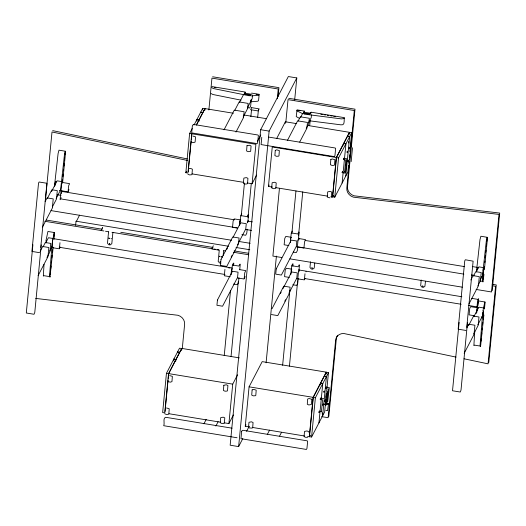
<?xml version="1.0" encoding="UTF-8"?>
<svg xmlns="http://www.w3.org/2000/svg" width="526" height="526" viewBox="0 0 526 526"><rect width="100%" height="100%" fill="white"/><g stroke="black" fill="none" stroke-linecap="round" stroke-linejoin="round"><path stroke-width="0.79" d="M52.304 247.128L52.028 247.457M482.888 276.426L483.433 270.837M482.855 316.553L483.368 311.188M44.02 264.394L43.336 276.091L43.914 275.677L49.977 276.669M52.206 242.854L49.529 275.92L49.99 277.182L53.165 247.266M474.748 331.525L473.88 345.543L474.452 345.128L480.521 346.121L480.679 344.491M476.201 313.503L478.068 301.95M482.743 312.306L480.074 345.378L480.534 346.634L483.867 315.094L482.388 314.85M32.908 244.643L26.3 312.996L34.058 314.272L34.795 312.326L41.258 244.853M40.739 247.476L46.906 183.705M45.295 201.366L52.008 131.973L187.486 160.469M45.946 242.992L46.189 240.533M54.651 186.086L54.875 183.791M55.02 185.343L55.164 183.837M52.035 246.839L52.712 239.849M50.213 274.224L50.45 271.784M50.766 268.523L51.002 266.077M51.318 262.816L51.476 261.185M51.791 257.931L52.028 255.485M52.344 252.224L52.574 249.778M53.856 236.536L54.237 232.637L52.396 241.473M53.908 239.593L54.592 232.564L47.932 231.473L46.032 240.428M61.016 190.149L61.522 184.882M62.298 182.305L62.535 179.859M62.85 176.598L63.087 174.152M63.403 170.897L63.561 169.267M63.876 166.006L64.113 163.56M64.428 160.305L64.665 157.859M64.981 154.598L65.29 151.337L64.468 154.526L60.451 191.194M61.549 193.818L61.851 190.708L60.779 192.759L60.109 199.755L61.174 197.697M59.425 248.318L59.971 242.677M68.13 191.326L68.676 185.685L69.59 183.646L62.338 182.45M69.011 189.636L68.018 191.845L59.339 190.419M75.619 225.365L76 221.42M102.583 228.041L102.629 227.548L101.202 230.296M108.56 232.005L107.475 243.176L108.764 244.721L110.171 244.958L111.814 243.663L112.899 232.492M166.446 373.302L162.652 412.555L164.763 412.903L168.557 373.651L181.634 348.528L179.524 348.179L166.446 373.302L168.557 373.651M189.63 133.472L191.74 133.821L187.946 173.067L185.836 172.725L189.63 133.472L192.2 128.528M165.032 411.444L168.064 380.055M168.221 378.45L168.688 373.618L181.805 348.416L239.356 357.871M188.216 171.614L191.175 141.034M191.326 139.423L191.872 133.788L255.906 144.308L252.092 183.738L247.227 182.943M173.633 360.823L173.79 359.186L175.908 359.534M196.816 120.993L196.974 119.356L199.13 119.626L198.933 121.335M173.672 360.744L173.83 359.107L175.947 359.455L175.75 361.171M196.855 120.914L197.013 119.277M168.833 413.982L169.234 408.741L166.551 407.979M191.99 174.435L192.391 169.201L190.8 168.498L188.795 168.609M202.549 109.98L202.707 108.349L204.824 108.691L204.667 110.329M181.477 350.158L181.634 348.528M181.654 350.027L181.805 348.416M204.838 110.197L204.989 108.586L233.36 113.248M182.259 348.823L184.626 324.318A8.672 7.818 27.5 0 0 177.998 315.284L35.683 298.413M208.868 109.973L211.952 78.118L278.234 89.012L277.294 98.783M223.149 255.465L223.609 250.678M224.937 269.411L224.326 275.769L230.204 276.735M245.208 94.713L245.438 92.313L245.057 92.254L244.195 93.911M231.013 274.815L231.46 270.154L232.17 268.786M231.519 273.954L232.367 265.157L233.432 263.112L233.807 263.178L233.577 265.577M224.234 355.622L230.533 290.497M251.145 101.038L250.646 106.147L249.692 107.988L247.417 107.613M220.236 422.424L220.696 417.637L223.195 417.164L224.78 417.868L224.385 423.108M239.284 225.654L239.659 221.768L240.73 219.717M243.393 182.877L243.854 178.097L246.352 177.617L247.937 178.321L247.542 183.561M239.817 224.543L240.665 215.739L241.73 213.694M252.519 95.121L252.178 98.678L247.351 107.942M241.256 215.982L244.406 183.416M250.856 116.66L251.487 110.151M231.039 356.49L238.278 281.594M238.935 277.833L238.475 282.633L237.41 284.678L233.623 284.053M239.711 269.831L240.25 264.23L239.876 264.17L238.889 266.064L232.821 265.065M247.983 217.665L251.283 183.475M257.661 117.528L258.45 109.388M247.161 229.218L246.773 233.222L245.708 235.26L241.921 234.642M247.858 222.018L248.548 214.818L248.173 214.753L247.187 216.646L241.125 215.653M224.043 422.772L228.909 423.575L232.722 384.138L237.594 374.775M244.182 278.51L244.728 272.856L245.747 270.607L239.429 269.575M245.169 276.617L244.071 279.01L237.739 277.971M294.665 100.006L296.802 77.94L288.34 76.546L260.659 129.718L230.164 445.206L238.626 446.6L242.795 438.585M261.777 137.345L261.08 144.578L334.418 156.623L334.944 155.611L335.647 148.378L335.082 147.984L268.812 137.102M238.626 446.6L269.121 131.112L296.802 77.94M249.317 426.928L245.267 426.257L249.081 386.827L262.198 361.625L326.232 372.138L326.074 373.749M272.507 187.092L268.451 186.428L272.264 146.991L336.298 157.511L349.415 132.309L307.269 125.385M278.07 96.626L278.938 87.664L212.649 76.776M248.528 427.073L248.989 422.286L251.487 421.813L253.072 422.516L252.677 427.756M271.686 187.526L272.146 182.739L274.644 182.266L276.229 182.969L275.834 188.209M285.23 123.4L285.381 121.789L296.73 123.656M279.431 188.44L272.895 256.063L281.798 257.523M285.809 122.446L288.018 99.631L354.3 110.519L350.75 147.28M266.097 362.815L276.413 256.09M290.332 242.67L291.259 233.071L292.318 231.026M291.864 233.314L295.96 190.977M290.76 274.671L291.608 265.867L292.673 263.822L293.048 263.888L292.818 266.287M291.529 271.331L291.68 269.746M282.626 365.294L289.872 290.398M297.328 247.365L298.005 240.369L299.07 238.317L298.919 239.869M298.512 235.812L302.759 191.852M297.677 247.351L297.368 250.554L296.302 252.592L293.271 252.092M298.446 239.35L299.143 232.15L298.761 232.084L297.782 233.978L291.713 232.979M309.735 125.175L310.202 120.382M311.477 114.846L311.201 117.692L308.604 122.683M297.775 279.135L298.452 272.139L299.524 270.088M289.431 366.162L297.696 280.68M298.183 278.55L297.716 283.35L296.651 285.388L292.864 284.77M298.873 271.344L299.498 264.946L299.116 264.88L298.13 266.774L292.068 265.781M303.995 247.536L304.541 241.881L305.56 239.639L298.452 238.469M304.436 279.391L304.988 273.737M305.968 271.843L306.007 271.488M310.498 261.83L309.959 267.418L311.241 268.964L312.654 269.2L314.193 268.115L314.765 263.118M304.074 436.199L304.541 431.412L307.039 430.939L308.624 431.642L308.69 432.096M327.231 196.652L327.698 191.865L330.196 191.392L331.781 192.095L331.387 197.335M311.819 399.714L311.359 404.501L308.861 404.974L307.276 404.27L307.671 399.03L309.078 398.498L311.754 399.26M307.677 436.514L309.301 436.777L313.108 397.34L326.232 372.138M330.861 196.678L332.485 196.948L336.298 157.511M325.298 405.355L324.66 411.891L311.583 437.021L309.472 436.672L313.266 397.419L326.344 372.296L328.461 372.645L326.639 391.449M348.482 165.519L347.844 172.061L334.766 197.184L332.656 196.836L336.449 157.59L349.527 132.46L351.644 132.808L349.823 151.619M311.583 437.021L315.376 397.768L328.461 372.645M334.766 197.184L338.56 157.931L351.644 132.808M320.452 384.94L320.65 383.224L322.767 383.572L318.934 422.904M343.675 145.031L343.833 143.394M321.386 412.049L322.57 399.813L320.242 399.425L320.321 398.609L320.59 398.09L323.589 398.583M342.163 172.646L342.511 171.312L342.163 172.646L345.161 173.139M344.846 171.693L344.576 172.219L345.753 159.976L343.425 159.595L343.774 158.254L346.772 158.747L345.431 172.62M319.328 411.141L318.98 412.483L319.328 411.141L321.662 411.523M320.59 398.09L320.242 399.425M343.774 158.254L343.425 159.595M342.117 183.068L345.95 143.743L343.794 143.473M322.675 405.382L323.023 404.047L325.357 404.428L325.081 404.954L326.265 392.712M345.858 165.552L346.207 164.211M349.257 133.92L349.415 132.309M326.186 373.933L326.344 372.296M349.369 134.097L349.527 132.46M322.629 415.803L326.462 376.478L324.345 376.129M345.812 175.973L349.645 136.642L347.528 136.3M326.324 387.077L325.969 388.418L326.324 387.077L329.322 387.57L327.705 401.963L324.706 401.469L325.061 400.135L327.389 400.516L327.119 401.042L328.303 388.799M325.061 400.135L324.706 401.469M325.535 402.896L325.85 399.628M326.087 397.176L326.403 393.902M348.718 163.067L349.034 159.799M349.271 157.346L349.507 154.887M349.33 161.982L346.805 188.117A8.672 7.818 27.5 0 0 353.433 197.158L498.996 214.417L491.501 291.969L476.115 289.445M349.566 159.529L350.592 148.911M325.942 405.355L327.284 391.482M351.164 161.613L352.505 147.74M328.829 416.355L336.331 338.757A8.672 7.818 27.5 0 1 337.646 335.266M421.214 280.016L420.675 285.605L421.957 287.15L423.364 287.38L424.903 286.302L425.475 281.305M459.126 322.405L452.518 390.759L460.276 392.034L461.006 390.088L467.476 322.616M466.799 326.87L473.13 261.172L465.346 259.759L464.754 260.824L458.146 329.184L465.904 330.453M476.931 307.611L477.608 300.622L478.673 298.571L477.996 305.56M476.78 312.523L477.043 309.939M483.144 270.693L483.44 267.622L478.864 266.866L476.267 271.857M483.151 279.102L483.302 277.544M484.19 268.372L484.347 266.741M484.742 262.671L484.9 261.041M485.215 257.779L485.452 255.334M485.768 252.079L485.925 250.448M486.32 246.372L486.557 243.926M486.787 241.48L487.181 237.41L486.359 240.599L482.395 276.15M484.433 268.556L483.519 270.601L482.894 276.341M483.959 274.355L483.026 281.877L482.638 281.758L482.342 277.261M482.644 315.6L482.796 314.068M483.072 311.142L483.092 311.03M482.914 316.613L483.46 310.971M480.988 341.236L481.224 338.79M481.54 335.529L481.777 333.083M482.092 329.828L482.25 328.198M482.566 324.936L482.802 322.491M483.118 319.236L483.355 316.79M484.17 308.328L484.4 305.987M484.551 304.429L484.775 302.088L482.934 310.925M483.788 314.923L482.894 316.935M484.453 309.045L485.13 302.016L478.476 300.925M492.204 290.628L499.7 213.069L354.136 195.81A8.672 7.818 27.5 0 1 347.502 186.776L355.004 109.178L288.715 98.29M488.779 362.506L496.274 284.947L492.224 284.283M54.402 186.723L58.103 153.487L58.991 150.18L65.651 151.271L62.653 182.239L61.706 184.061M54.987 184.172L55.046 183.64M61.338 185.316L61.41 184.685M476.398 271.87L479.995 239.554L480.882 236.246L487.536 237.344L484.545 268.306L483.565 270.213M40.423 250.744L40.213 251.678M477.056 269.904L478.127 267.379M477.108 309.643L478.016 307.835M45.164 201.537L47.057 197.894L53.225 198.907L52.344 208.072L42.481 227.015M55.02 183.055L55.881 181.391M47.379 198.361L51.864 189.748L57.301 190.642L56.492 199.012L52.383 206.909M55.348 183.015L56.236 181.306M51.555 191.51L57.117 180.826L61.7 181.575M56.137 198.526L60.589 189.971M40.403 250.869L42.678 246.497L48.852 247.509L47.965 256.675L38.102 275.624M43.079 246.819L45.321 242.512L50.759 243.406L49.95 251.77L46.959 257.516M45.821 242.723L48.418 237.739L52.994 238.488M49.661 251.158L51.883 246.885M60.266 246.977L59.313 248.818L51.246 247.496M79.557 215.121L76.25 221.676M111.006 238.39L111.466 238.732M194.035 125.004L202.707 108.349M196.52 124.642L204.824 108.691M196.369 125.149L204.989 108.586M185.836 172.725L186.566 171.312M224.043 129.797L234.28 110.125L244.117 111.742L243.558 117.489L235.977 132.065M234.668 110.552L239.152 101.939L248.134 103.412L247.641 108.481L243.157 117.094M239.521 102.32L243.604 94.483M250.507 100.913L251.349 99.309M259.075 94.726L258.437 95.285L250.876 95.903M257.405 141.428L260.778 134.945M211.912 248.482L213.346 245.734M252.092 183.738L256.589 175.099M276.761 138.351L285.381 121.789M239.803 221.63L240.513 220.262M226.772 249.396L227.521 247.963M233.136 237.167L240.625 222.781L246.273 223.708L245.76 228.961L237.522 244.794M287.387 140.508L297.631 120.829L307.467 122.446L306.908 128.199L299.702 142.04M298.097 121.105L300.339 116.798L309.321 118.271L308.828 123.34L306.211 128.364M300.399 117.771L302.628 113.498M303.285 112.939L304.146 111.275M247.305 222.86L248.371 220.808M231.157 257.023L231.907 255.583M268.451 186.428L269.2 184.988M344.254 118.034L343.873 118.574L341.505 118.909L304.054 114.103M290.391 238.955L291.102 237.588M297.887 240.191L298.959 238.133M203.937 423.785L206.212 419.413M272.047 308.677L283.77 286.157L290.089 287.189L289.524 293.081L277.8 315.6L271.482 314.568M280.43 293.541L281.173 292.108M283.047 288.504L291.66 271.962L297.302 272.889L296.795 278.142L288.932 293.252M332.485 196.948L333.234 195.508M332.656 196.836L333.385 195.429M215.87 426.047L218.145 421.674M284.809 301.168L285.559 299.728M228.909 423.575L233.406 414.935M305.034 278.53L304.324 279.891L296.98 278.681M245.267 426.257L246.017 424.817M246.589 431.3L249.239 426.205M267.287 434.489L269.562 430.117M279.602 436.021L281.495 432.379M309.301 436.777L310.051 435.337M309.472 436.672L310.202 435.258M470.849 280.003L473.124 275.631M473.525 275.946L475.767 271.64L481.205 272.534L480.396 280.904L477.779 285.927M480.1 280.292L481.954 276.729M468.922 304.021L478.41 285.809L479.291 276.643L471.953 275.46M466.851 327.876L468.745 324.233L474.919 325.246L474.031 334.411L464.169 353.36M468.692 325.423L473.551 316.093L478.989 316.987L478.18 325.357L473.696 333.971M473.985 316.428L478.811 307.164L483.387 307.92M477.825 324.864L481.901 317.027M327.613 410.26L328.553 403.455L326.12 403.061M310.11 114.057L311.122 112.189L344.339 117.646C343.78 120.171 345.319 125.78 340.933 124.84L309.176 120.763M193.39 124.452L192.385 125.648L191.688 132.874L257.155 143.631L257.681 142.618L258.378 135.386L257.819 134.991L193.765 124.471M191.503 174.796L189.491 174.908L187.907 174.205M247.049 183.922L245.044 184.034L243.459 183.331M275.341 188.571L273.336 188.683L271.751 187.979M168.346 414.343L166.334 414.455L164.75 413.752M223.892 423.469L220.907 423.298M325.864 410.642L327.369 410.352M252.184 428.118L249.199 427.947M307.736 437.237L305.731 437.349L304.14 436.652M250.304 101.834L257.865 101.216L258.562 100.538L259.16 94.332L251.625 93.095M325.969 404.744L328.079 404.389L328.467 403.85L326.035 403.449M309.538 114.155L303.647 113.202M192.838 136.056L195.521 136.819L195.12 142.059L193.719 142.592L191.642 142.25M329.98 197.868L327.297 197.105M169.681 375.597L172.364 376.366L171.963 381.6L170.562 382.139L168.484 381.797M250.554 95.43L250.435 95.423M211.912 86.573L245.136 92.03M214.26 87.362L215.877 87.632M256.057 94.233L257.569 94.476M245.096 93.181L251.842 94.292M244.557 94.003L250.606 94.996M250.461 95.147L244.702 94.187M304.633 111.124L297.098 109.881L296.868 110.848L302.779 113.748M310.971 112.4L310.59 112.334L309.715 114.024L303.666 113.031M300.024 110.769L297.006 110.276L296.237 116.581L299.32 118.271M320.755 114.175L322.379 114.444M323.996 114.707L325.62 114.977M327.238 115.24L328.862 115.51M330.479 115.773L332.103 116.042M333.721 116.305L335.345 116.568M304.12 112.196L310.859 113.3M243.9 114.977L266.59 118.705M200.708 112.183L202.826 112.531M200.669 112.262L202.786 112.603M347.489 136.372L349.606 136.721M260.659 129.718L269.121 131.112M336.449 157.59L338.56 157.931M192.115 173.889L243.985 182.41M275.749 187.624L327.619 196.145M46.886 183.272L39.128 182.003L38.536 183.068L31.928 251.421L39.687 252.697M240.527 219.934L234.208 218.901L233.143 220.94L232.531 227.298L237.673 228.146M247.634 221.104L252.375 221.88M62.239 191.51L234.53 219.815M57.242 194.751L61.036 195.376M60.779 198.9L237.114 227.863M472.335 266.57L478.785 267.629M245.944 229.5L251.487 230.414M291.345 237.305L285.815 236.398L284.757 238.436L284.139 244.794L288.886 245.576M305.165 240.435L464.517 266.61M471.572 274.901L473.992 275.295M481.244 276.485L482.861 276.755M298.045 246.891L463.866 274.131M296.539 246.832L303.883 248.042M479.896 280.95L482.927 281.443M50.983 210.591L231.539 240.25M238.824 241.447L250.159 243.308M492.336 285.763L495.571 286.295L488.075 363.847L464.024 358.791M76.106 221.216L228.764 246.286M236.036 247.483L249.765 249.738M289.898 258.858L462.354 287.183M46.295 220.052L102.162 229.231M120.783 232.288L213.089 247.45M234.136 250.909L248.713 253.302M44.789 221.262L103.892 230.973M105.509 231.236L108.751 231.769M111.985 232.301L212.386 248.791M214.003 249.061L215.627 249.324M217.245 249.594L218.862 249.857M223.721 250.659L225.338 250.922M233.439 252.25L248.818 254.781M211.866 248.976L219.27 250.192L218.191 261.363L219.474 262.908L220.887 263.145M298.446 269.897L461.835 296.736M471.546 298.327L478.016 299.393M291.785 269.154L286.262 268.247L285.197 270.285L284.579 276.65L289.333 277.426M304.265 278.478L461.19 304.258M468.469 305.455L476.556 306.783M477.72 307.822L470.665 306.665L469.705 308.499L469.093 314.864L474.735 315.791M54.145 238.784L232.097 268.017M228.369 267.754L229.954 268.017M59.162 247.24L224.977 274.473M481.185 316.849L482.802 317.112M177.525 352.012L179.642 352.361M177.486 352.091L179.603 352.44M324.305 376.208L326.422 376.557M320.61 383.303L322.727 383.651M168.688 373.618L232.722 384.138M249.081 386.827L313.108 397.34M313.266 397.419L315.376 397.768M321.662 416.638L328.132 417.703L335.634 340.105A8.672 7.818 27.5 0 1 343.774 333.497L456.009 357.101M168.931 413.719L220.802 422.24M252.565 427.46L304.436 435.982M232.045 428.184L165.769 417.302C162.475 417.677 165.026 423.805 163.698 425.705L237.035 437.75M249.469 95.817L213.306 88.532L211.715 87.605M241.007 100.157L212.728 94.463L211.143 93.536M52.705 130.626L187.387 158.957M322.247 413.916C322.504 415.474 322.767 410.753 322.247 413.916M348.462 142.717C348.718 144.275 348.981 139.554 348.462 142.717M221.012 259.496L220.447 265.387L226.765 266.419L238.488 243.9L239.054 238.008L232.735 236.976L221.012 259.496M217.442 300.024L216.929 305.284L222.57 306.211L237.555 277.432L238.061 272.172L232.42 271.245L217.442 300.024M223.826 385.262L223.432 390.496L225.016 391.199L227.028 391.088L227.515 390.726L227.909 385.486L226.325 384.789L223.826 385.262M246.983 145.715L246.589 150.955L248.173 151.652L250.179 151.541L250.672 151.179L251.066 145.945L249.482 145.242L246.983 145.715M241.658 431.465L240.961 438.697L306.428 449.454L306.954 448.435L307.651 441.209L307.092 440.814L243.038 430.294L242.19 430.452L241.658 431.465M252.118 389.904L251.724 395.144L253.308 395.848L255.32 395.736L255.807 395.374L256.201 390.134L253.525 389.372L252.118 389.904M275.276 150.364L274.881 155.597L276.466 156.301L278.471 156.189L278.964 155.827L279.359 150.587L276.683 149.825L275.276 150.364M276.242 268.885L275.729 274.145L281.371 275.072L296.355 246.293L296.861 241.033L291.22 240.106L276.242 268.885M330.828 159.483L330.427 164.723L332.011 165.427L334.023 165.315L334.516 164.954L334.911 159.713L332.228 158.951L330.828 159.483M324.016 391.515L323.937 392.33L324.286 390.989L324.016 391.515M347.199 151.685L347.121 152.501L347.469 151.159L347.199 151.685M347.969 160.825L347.89 161.64L348.245 160.298L347.969 160.825M349.231 147.773L349.152 148.588L349.507 147.247L349.231 147.773M108.889 238.041L109.244 238.594L108.889 238.041M109.441 243.472L109.796 244.025L109.441 243.472M219.605 256.228L219.96 256.78L219.605 256.228M221.716 256.576L222.071 257.129L221.716 256.576M220.151 261.659L220.506 262.211L220.151 261.659M312.326 268.142L311.872 267.839L312.326 268.142M423.042 286.328L422.582 286.026L423.042 286.328M251.691 107.646L250.619 109.697L258.121 110.933L259.193 108.875L251.691 107.646"/></g></svg>
